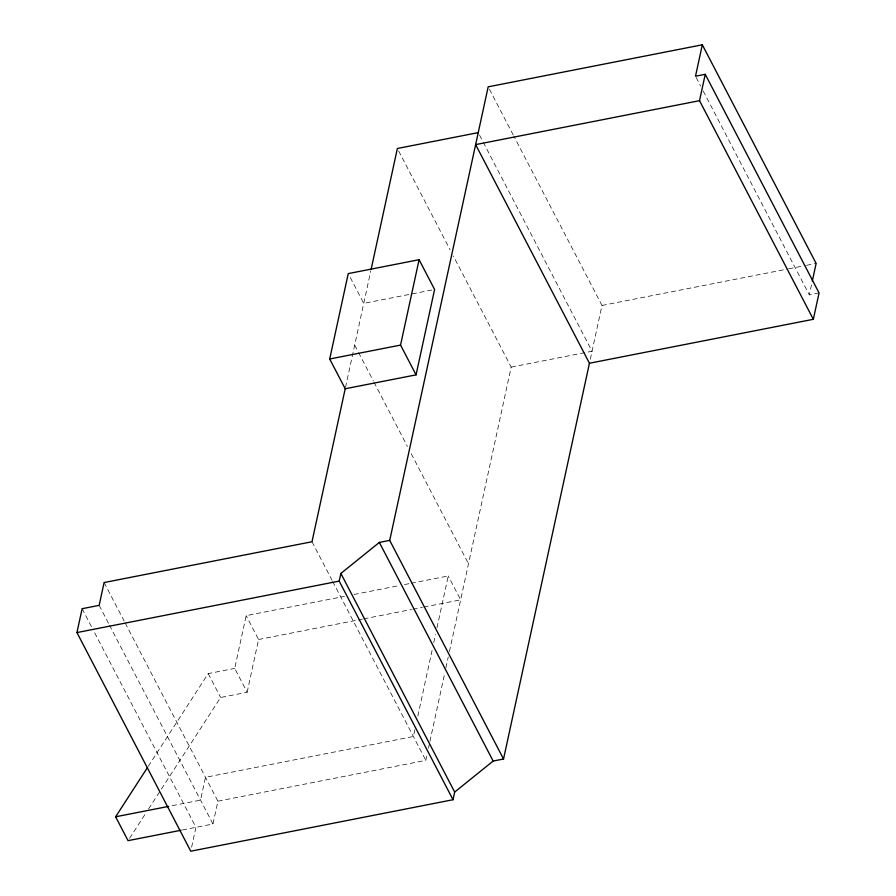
<?xml version="1.0" encoding="UTF-8"?>
<svg xmlns="http://www.w3.org/2000/svg" width="896" height="896" viewBox="0 0 896 896"><rect width="100%" height="100%" fill="white"/><g stroke="black" fill="none" stroke-linecap="round" stroke-linejoin="round"><path stroke-width="0.67" stroke-dasharray="4.48 3.36" d="M191.621 847.224L195.933 827.333L93.106 629.798M161.437 789.018L220.629 697.469L247.139 692.272L234.707 668.405L246.165 615.642L344.467 596.355M182.358 829.998L212.957 823.995L217.918 801.17L124.768 622.238M247.139 692.272L258.586 639.509L246.165 615.642M345.509 387.397L370.821 270.771M414.859 729.702L413.381 736.501L205.486 777.302L200.536 800.128L168.582 806.4M417.816 716.094L432.286 649.443M433.765 642.645L435.534 634.48M437.013 627.682L448.235 575.982L411.365 583.218M217.918 801.17L425.813 760.368L426.989 754.925M428.467 748.126L429.643 742.683M429.946 741.317L444.707 673.31M445.883 667.867L448.246 656.981M449.434 651.538L511.179 367.114L453.309 255.954M590.307 359.24L601.989 305.458L513.901 136.237M819.056 292.936L809.312 294.851L811.686 283.92M148.254 766.326L208.208 673.602L234.707 668.405M129.573 838.309L145.51 813.658M148.546 808.965L160.686 790.182M431.861 290.013L363.742 303.374L349.541 276.091M601.989 305.458L787.304 269.08M788.682 268.811L805.146 265.574M806.523 265.306L816.133 263.424M511.179 367.114L592.043 351.243L483.381 142.498M354.021 594.474L399.078 585.637M404.544 584.562L409.998 583.486M258.586 639.509L356.888 620.211M358.254 619.942L362.354 619.147M363.72 618.878L411.499 609.493M412.866 609.224L422.419 607.354M423.786 607.085L460.656 599.85L448.235 575.982M696.147 77.459L700.65 86.106M703.214 91.045L809.312 294.851M489.462 89.298L513.251 135.005M479.528 135.094L482.742 141.266M398.653 150.965L450.094 249.782M354.682 345.117L357.896 351.288M358.546 352.531L373.33 380.934M373.968 382.166L407.411 446.398M411.264 453.813L468.496 563.741M311.998 541.744L332.013 580.194M332.662 581.437L425.813 760.368M208.208 673.602L220.629 697.469M104.104 582.546L124.13 620.995M99.154 605.36L108.842 623.974M109.48 625.218L212.957 823.995M82.13 608.709L92.456 628.555"/><path stroke-width="1.34" d="M503.53 759.013L389.715 540.389L488.174 86.834L702.318 44.8L695.498 76.227L705.242 74.312L699.518 100.677L475.63 144.614L589.445 363.238L503.53 759.013L493.158 761.051L454.675 792.064L453.018 799.725L190.758 851.2L76.944 632.576L82.13 608.709L99.154 605.36L104.104 582.546L311.998 541.744L345.206 388.763L329.706 358.994L348.242 273.605L419.093 259.706L434.594 289.475L416.058 374.853L345.206 388.763M371.112 269.416L397.365 148.49L478.24 132.619M453.018 799.725L339.203 581.101L340.872 573.44L379.344 542.427L389.715 540.389M416.058 374.853L400.557 345.083L419.093 259.706M812.28 281.187L816.133 263.424L702.318 44.8M589.445 363.238L813.333 319.301L819.056 292.936L705.242 74.312M181.003 830.267L128.05 840.65L115.629 816.794L147.504 767.502M329.706 358.994L400.557 345.083M76.944 632.576L339.203 581.101M115.629 816.794L168.582 806.4M699.518 100.677L813.333 319.301M379.344 542.427L493.158 761.051M340.872 573.44L454.675 792.064"/></g></svg>
